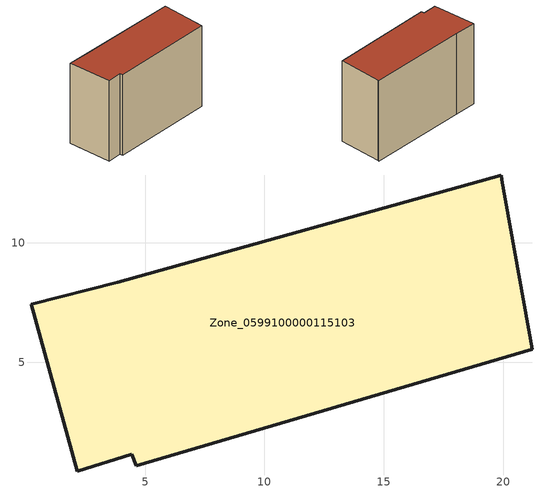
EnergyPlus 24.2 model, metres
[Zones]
Zone_0599100000115103
 floor ground (C_G): 19.91,12.84 19.94,12.65 21.22,5.54 4.63,0.66 4.45,1.15 2.16,0.45 0.23,7.43 3.86,8.35 z0.09
 wall outside (C_F): 21.22,5.54 19.94,12.65 19.91,12.84 3.86,8.35 0.23,7.43 2.16,0.45 4.45,1.15 4.63,0.66 21.22,5.54 z0.09:13.29
 roof outside (C_R): 19.94,12.65 19.91,12.84 3.86,8.35 0.23,7.43 2.16,0.45 4.45,1.15 4.63,0.66 21.22,5.54 z13.29
[BUILDING]
Pand.0599100000115103: North Axis=0; Terrain=City; Loads Convergence Tolerance Value=0.04; Temperature Convergence Tolerance Value=0.4; Solar Distribution=FullExterior; Maximum Number of Warmup Days=25; Minimum Number of Warmup Days=1
[Site:Location]
Rotterdam.The.Hague.AP_ZH_NLD Design_Conditions: Latitude=51.96; Longitude=4.45; Time Zone=1; Elevation=-4.5
[SITE:GROUNDTEMPERATURE:BUILDINGSURFACE]
18, 18, 18, 18, 18, 18, 18, 18, 18, 18, 18, 18
[MATERIAL] Thermal Absorptance=0.9; Solar Absorptance=0.7; Visible Absorptance=0.7
Name | Roughness | Thickness | Conductivity | Density | Specific Heat
G.TI.1946 | MediumSmooth | 0.15 | 1 | 540 | 1210
F.TI.1946 | Rough | 0.3 | 0.857143 | 1920 | 840
R.TI.1946 | MediumRough | 0.2 | 0.1 | 1500 | 1000
[CONSTRUCTION]
C_G: G.TI.1946
C_F: F.TI.1946
C_R: R.TI.1946
[ZONE]
Zone_0599100000115103: Type=1; Multiplier=1; Ceiling Height=Autocalculate; Volume=Autocalculate; Floor Area=autocalculate; Part of Total Floor Area=Yes
[ZONEINFILTRATION:DESIGNFLOWRATE]
Infil_Zone_0599100000115103: Zone or ZoneList or Space or SpaceList=Zone_0599100000115103; Schedule=AlwaysOn; Design Flow Rate Calculation Method=Flow/Area; Flow Rate per Floor Area=0.003; Constant Term Coefficient=1; Temperature Term Coefficient=0; Velocity Term Coefficient=0; Velocity Squared Term Coefficient=0
[HVACTEMPLATE:ZONE:IDEALLOADSAIRSYSTEM]
Zone_0599100000115103: Maximum Heating Supply Air Temperature=50; Minimum Cooling Supply Air Temperature=13; Maximum Heating Supply Air Humidity Ratio=0.0156; Minimum Cooling Supply Air Humidity Ratio=0.0077; Heating Limit=NoLimit; Cooling Limit=NoLimit; Dehumidification Control Type=ConstantSensibleHeatRatio; Cooling Sensible Heat Ratio=0.7; Dehumidification Setpoint=60; Humidification Control Type=None; Humidification Setpoint=30; Outdoor Air Method=None; Outdoor Air Flow Rate per Person=0.00944; Outdoor Air Flow Rate per Zone Floor Area=0; Outdoor Air Flow Rate per Zone=0; Demand Controlled Ventilation Type=None; Outdoor Air Economizer Type=NoEconomizer; Heat Recovery Type=None; Sensible Heat Recovery Effectiveness=0.7; Latent Heat Recovery Effectiveness=0.65
[ZONECONTROL:THERMOSTAT]
ThermostatControl_Zone_0599100000115103: Zone or ZoneList=Zone_0599100000115103; Control Type Schedule=DualSetpointControlType; Control 1=Thermostat_Zone_0599100000115103; Temperature Difference Between Cutout And Setpoint=0
[THERMOSTATSETPOINT:DUALSETPOINT]
Thermostat_Zone_0599100000115103: Heating Setpoint Temperature Schedule=HeatingSetpoint_Zone_0599100000115103; Cooling Setpoint Temperature Schedule=CoolingSetpoint_Zone_0599100000115103
[SCHEDULE:COMPACT]
HeatingSetpoint_Zone_0599100000115103: Through: 12/31, For: AllDays, Until: 24:00, 21
CoolingSetpoint_Zone_0599100000115103: Through: 12/31, For: AllDays, Until: 24:00, 24
DualSetpointControlType: Through: 12/31, For: AllDays, Until: 24:00, 4
AlwaysOn: Through: 12/31, For: AllDays, Until: 24:00, 1
